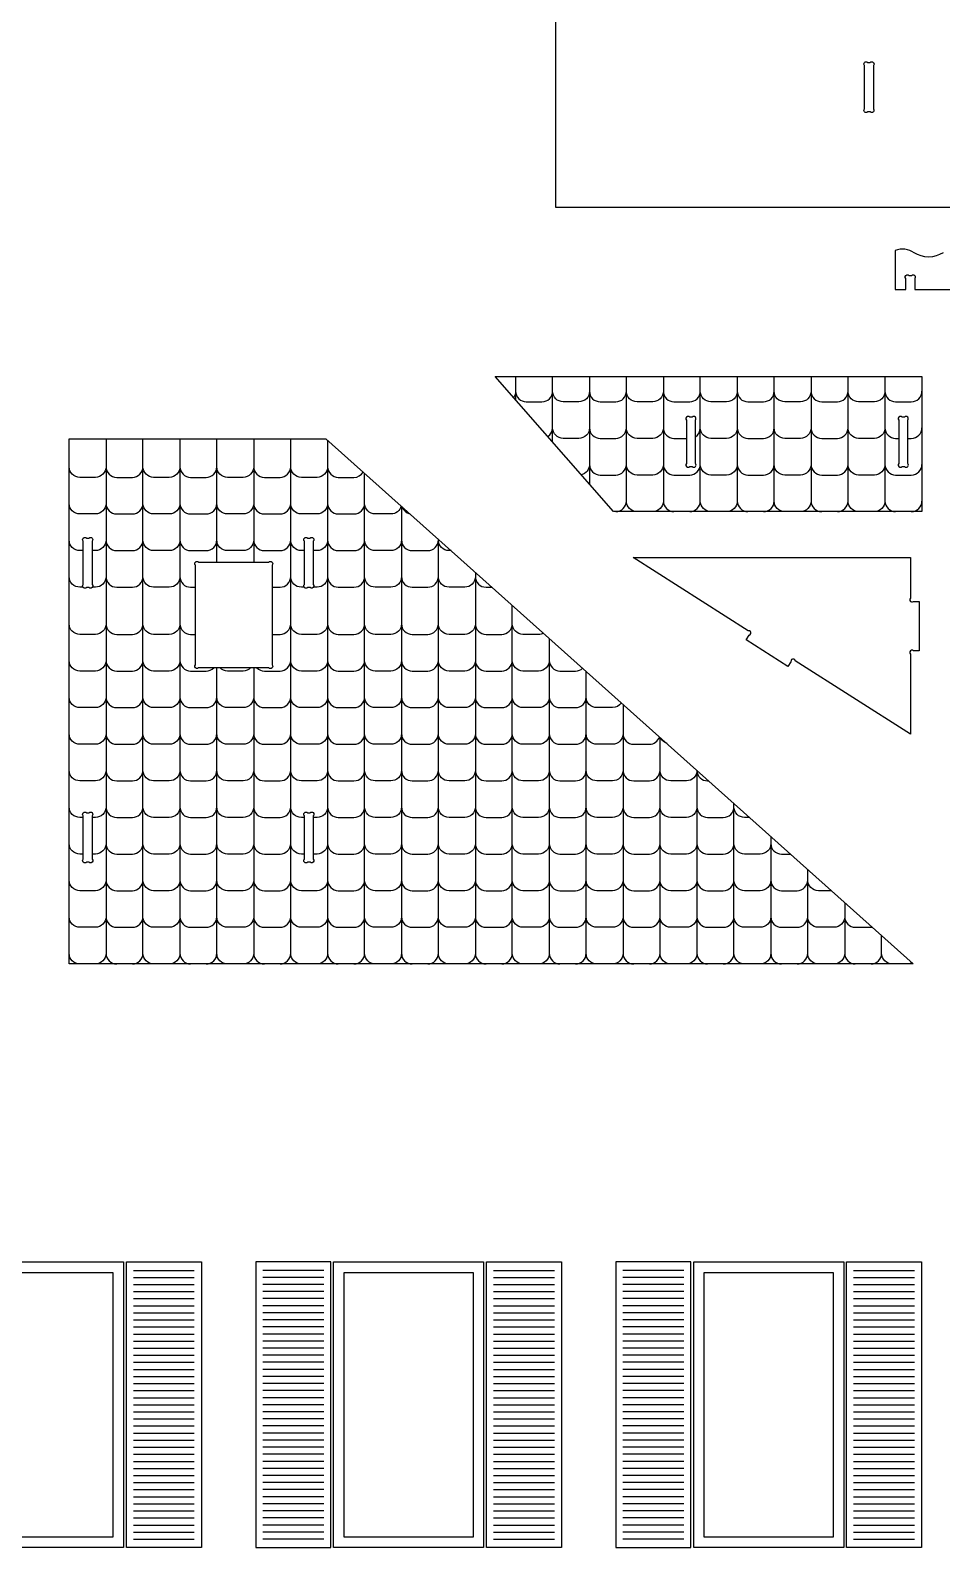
# Model space of a CAD drawing. Extents: x 8501 to 11256, y 293 to 1807.
# Drawn here: x 9864 to 10173, y 310 to 825 of the extents above; entities that cross this region are included whole.
import ezdxf

# ---------------------------------------------------------------- set-up
doc = ezdxf.new("R2010")
doc.units = 0
doc.header["$MEASUREMENT"] = 0
doc.layers.add('LAYER_1', color=18, linetype='CONTINUOUS')

msp = doc.modelspace()

# ---------------------------------------------------------------- linework, layer by layer
at = {"layer": 'LAYER_1'}
for points in [[(10395.23, 764.98), (10042.47, 764.98), (10042.47, 852.05), (10395.23, 852.05)], [(10062.06, 661.79), (10021.93, 707.62), (10166.61, 707.62), (10166.61, 661.79)], [(9877.44, 508.35), (9877.44, 686.54), (9964.5, 686.54), (10163.65, 508.35)], [(9895.89, 407.25), (9895.89, 310.29), (9845.01, 310.29), (9845.01, 407.25)], [(9896.85, 407.25), (9922.29, 407.25), (9922.29, 310.29), (9896.85, 310.29)], [(9966.16, 407.25), (9940.72, 407.25), (9940.72, 310.29), (9966.16, 310.29)], [(10018, 407.25), (10018, 310.29), (9967.12, 310.29), (9967.12, 407.25)], [(10018.96, 407.25), (10044.4, 407.25), (10044.4, 310.29), (10018.96, 310.29)], [(10088.26, 407.25), (10062.82, 407.25), (10062.82, 310.29), (10088.26, 310.29)], [(10140.1, 407.25), (10140.1, 310.29), (10089.22, 310.29), (10089.22, 407.25)], [(10141.06, 407.25), (10166.5, 407.25), (10166.5, 310.29), (10141.06, 310.29)], [(9848.61, 403.65), (9892.29, 403.65), (9892.29, 313.89), (9848.61, 313.89)], [(9970.72, 403.65), (10014.4, 403.65), (10014.4, 313.89), (9970.72, 313.89)], [(10092.82, 403.65), (10136.5, 403.65), (10136.5, 313.89), (10092.82, 313.89)]]:
    msp.add_lwpolyline(points, close=True, dxfattribs=at)
for points in [[(10150.15, 813.12), (10150.15, 798.44, -1), (10149.09, 797.38), (10148.21, 797.38, -1), (10147.15, 798.44), (10147.15, 813.12, -1), (10148.21, 814.18), (10149.09, 814.18, -1)], [(10086.81, 692.8), (10086.81, 678.12, 1), (10087.87, 677.06), (10088.75, 677.06, 1), (10089.81, 678.12), (10089.81, 692.8, 1), (10088.75, 693.86), (10087.87, 693.86, 1)], [(10158.81, 692.8), (10158.81, 678.12, 1), (10159.87, 677.06), (10160.75, 677.06, 1), (10161.81, 678.12), (10161.81, 692.8, 1), (10160.75, 693.86), (10159.87, 693.86, 1)], [(9885.24, 651.76), (9885.24, 637.08, -1), (9884.17, 636.02), (9883.3, 636.02, -1), (9882.24, 637.08), (9882.24, 651.76, -1), (9883.3, 652.82), (9884.17, 652.82, -1)], [(9960.24, 651.76), (9960.24, 637.08, -1), (9959.17, 636.02), (9958.3, 636.02, -1), (9957.24, 637.08), (9957.24, 651.76, -1), (9958.3, 652.82), (9959.17, 652.82, -1)], [(9946.24, 643.63), (9946.24, 609.81, -1), (9945.17, 608.75), (9921.3, 608.75, -1), (9920.24, 609.81), (9920.24, 643.63, -1), (9921.3, 644.69), (9945.17, 644.69, -1)], [(10165.7, 614.54), (10163.76, 614.54, 1), (10162.7, 613.48), (10162.7, 586.3), (10123.67, 611.19, 1), (10122.21, 610.87), (10121.16, 609.23), (10107, 618.26), (10108.04, 619.9, 1), (10107.72, 621.36), (10068.69, 646.26), (10162.7, 646.26), (10162.7, 632.4, 1), (10163.76, 631.34), (10165.7, 631.34)], [(9885.24, 558.59), (9885.24, 543.92, -1), (9884.17, 542.85), (9883.3, 542.85, -1), (9882.24, 543.92), (9882.24, 558.59, -1), (9883.3, 559.65), (9884.17, 559.65, -1)], [(9960.24, 558.59), (9960.24, 543.92, -1), (9959.17, 542.85), (9958.3, 542.85, -1), (9957.24, 543.92), (9957.24, 558.59, -1), (9958.3, 559.65), (9959.17, 559.65, -1)]]:
    msp.add_lwpolyline(points, format="xyb", close=True, dxfattribs=at)
for points in [[(10173.77, 749.64, -0.300981), (10163.98, 749.64, 0.236244), (10157.58, 750.42), (10157.58, 737.13), (10161.18, 737.13), (10161.18, 740.87, -1), (10162.24, 741.93), (10163.12, 741.93, -1), (10164.18, 740.87), (10164.18, 737.13), (10233.18, 737.13)], [(10062.82, 661.79, 0.414214), (10066.42, 665.39), (10066.42, 707.62)], [(10078.94, 707.62), (10078.94, 665.39, 0.414214), (10082.54, 661.79)], [(10095.07, 661.79, -0.414214), (10091.47, 665.39), (10091.47, 707.62)], [(10103.99, 707.62), (10103.99, 665.39, 0.414214), (10107.59, 661.79)], [(10120.11, 661.79, -0.414214), (10116.51, 665.39), (10116.51, 707.62)], [(10129.04, 707.62), (10129.04, 665.39, -0.414214), (10125.44, 661.79)], [(10137.96, 661.79, 0.414214), (10141.56, 665.39), (10141.56, 707.62)], [(10154.08, 707.62), (10154.08, 665.39, -0.414214), (10150.48, 661.79)], [(10028.85, 702.65, -0.159509), (10028.15, 700.52)], [(10028.85, 702.65, 0.414214), (10032.45, 699.05), (10037.77, 699.05, 0.414214), (10041.37, 702.65)], [(10053.89, 702.65, -0.414214), (10050.29, 699.05), (10044.97, 699.05, -0.414214), (10041.37, 702.65)], [(10053.89, 702.65, 0.414214), (10057.49, 699.05), (10062.82, 699.05, 0.414214), (10066.42, 702.65)], [(10078.94, 702.65, -0.414214), (10075.34, 699.05), (10070.02, 699.05, -0.414214), (10066.42, 702.65)], [(10078.94, 702.65, 0.414214), (10082.54, 699.05), (10087.87, 699.05, 0.414214), (10091.47, 702.65)], [(10103.99, 702.65, -0.414214), (10100.39, 699.05), (10095.07, 699.05, -0.414214), (10091.47, 702.65)], [(10103.99, 702.65, 0.414214), (10107.59, 699.05), (10112.91, 699.05, 0.414214), (10116.51, 702.65)], [(10129.04, 702.65, -0.414214), (10125.44, 699.05), (10120.11, 699.05, -0.414214), (10116.51, 702.65)], [(10129.04, 702.65, 0.414214), (10132.64, 699.05), (10137.96, 699.05, 0.414214), (10141.56, 702.65)], [(10154.08, 702.65, -0.414214), (10150.48, 699.05), (10145.16, 699.05, -0.414214), (10141.56, 702.65)], [(10154.08, 702.65, 0.414214), (10157.68, 699.05), (10163.01, 699.05, 0.414214), (10166.61, 702.65)], [(10039.78, 687.24, 0.249891), (10041.37, 690.23)], [(10053.89, 690.23, -0.414214), (10050.29, 686.63), (10044.97, 686.63, -0.414214), (10041.37, 690.23)], [(10053.89, 690.23, 0.414214), (10057.49, 686.63), (10062.82, 686.63, 0.414214), (10066.42, 690.23)], [(10078.94, 690.23, -0.414214), (10075.34, 686.63), (10070.02, 686.63, -0.414214), (10066.42, 690.23)], [(10078.94, 690.23, 0.414214), (10082.54, 686.63), (10086.81, 686.63)], [(10089.81, 687.2, 0.255564), (10091.47, 690.23)], [(10103.99, 690.23, -0.414214), (10100.39, 686.63), (10095.07, 686.63, -0.414214), (10091.47, 690.23)], [(10103.99, 690.23, 0.414214), (10107.59, 686.63), (10112.91, 686.63, 0.414214), (10116.51, 690.23)], [(10129.04, 690.23, -0.414214), (10125.44, 686.63), (10120.11, 686.63, -0.414214), (10116.51, 690.23)], [(10129.04, 690.23, 0.414214), (10132.64, 686.63), (10137.96, 686.63, 0.414214), (10141.56, 690.23)], [(10154.08, 690.23, -0.414214), (10150.48, 686.63), (10145.16, 686.63, -0.414214), (10141.56, 690.23)], [(10154.08, 690.23, 0.414214), (10157.68, 686.63), (10158.81, 686.63)], [(10161.81, 686.63), (10163.01, 686.63, 0.414214), (10166.61, 690.23)], [(9889.96, 686.54), (9889.96, 511.95, 0.414214), (9893.56, 508.35)], [(9906.08, 508.35, -0.414214), (9902.48, 511.95), (9902.48, 686.54)], [(9915.01, 686.54), (9915.01, 511.95, 0.414214), (9918.61, 508.35)], [(9956.18, 508.35, -0.414214), (9952.58, 511.95), (9952.58, 686.54)], [(9965.1, 686.01), (9965.1, 511.95, 0.414214), (9968.7, 508.35)], [(9889.96, 677.01, -0.414214), (9886.36, 673.41), (9881.04, 673.41, -0.414214), (9877.44, 677.01)], [(9889.96, 677.01, 0.414214), (9893.56, 673.41), (9898.88, 673.41, 0.414214), (9902.48, 677.01)], [(9915.01, 677.01, -0.414214), (9911.41, 673.41), (9906.08, 673.41, -0.414214), (9902.48, 677.01)], [(9915.01, 677.01, 0.414214), (9918.61, 673.41), (9923.93, 673.41, 0.414214), (9927.53, 677.01)], [(9940.05, 677.01, -0.414214), (9936.45, 673.41), (9931.13, 673.41, -0.414214), (9927.53, 677.01)], [(9940.05, 677.01, 0.414214), (9943.65, 673.41), (9948.98, 673.41, 0.414214), (9952.58, 677.01)], [(9965.1, 677.01, -0.414214), (9961.5, 673.41), (9956.18, 673.41, -0.414214), (9952.58, 677.01)], [(9965.1, 677.01, 0.414214), (9968.7, 673.41), (9974.03, 673.41, 0.26914), (9977.15, 675.22)], [(9974.03, 508.35, 0.414214), (9977.63, 511.95), (9977.63, 674.8)], [(10053.89, 677.81, -0.349089), (10051.11, 674.3)], [(10053.89, 677.81, 0.414214), (10057.49, 674.21), (10062.82, 674.21, 0.414214), (10066.42, 677.81)], [(10078.94, 677.81, -0.414214), (10075.34, 674.21), (10070.02, 674.21, -0.414214), (10066.42, 677.81)], [(10078.94, 677.81, 0.414214), (10082.54, 674.21), (10087.87, 674.21, 0.414214), (10091.47, 677.81)], [(10103.99, 677.81, -0.414214), (10100.39, 674.21), (10095.07, 674.21, -0.414214), (10091.47, 677.81)], [(10103.99, 677.81, 0.414214), (10107.59, 674.21), (10112.91, 674.21, 0.414214), (10116.51, 677.81)], [(10129.04, 677.81, -0.414214), (10125.44, 674.21), (10120.11, 674.21, -0.414214), (10116.51, 677.81)], [(10129.04, 677.81, 0.414214), (10132.64, 674.21), (10137.96, 674.21, 0.414214), (10141.56, 677.81)], [(10154.08, 677.81, -0.414214), (10150.48, 674.21), (10145.16, 674.21, -0.414214), (10141.56, 677.81)], [(10154.08, 677.81, 0.414214), (10157.68, 674.21), (10163.01, 674.21, 0.414214), (10166.61, 677.81)], [(9889.96, 664.59, -0.414214), (9886.36, 660.99), (9881.04, 660.99, -0.414214), (9877.44, 664.59)], [(9889.96, 664.59, 0.414214), (9893.56, 660.99), (9898.88, 660.99, 0.414214), (9902.48, 664.59)], [(9915.01, 664.59, -0.414214), (9911.41, 660.99), (9906.08, 660.99, -0.414214), (9902.48, 664.59)], [(9915.01, 664.59, 0.414214), (9918.61, 660.99), (9923.93, 660.99, 0.414214), (9927.53, 664.59)], [(9940.05, 664.59, -0.414214), (9936.45, 660.99), (9931.13, 660.99, -0.414214), (9927.53, 664.59)], [(9940.05, 664.59, 0.414214), (9943.65, 660.99), (9948.98, 660.99, 0.414214), (9952.58, 664.59)], [(9965.1, 664.59, -0.414214), (9961.5, 660.99), (9956.18, 660.99, -0.414214), (9952.58, 664.59)], [(9965.1, 664.59, 0.414214), (9968.7, 660.99), (9974.03, 660.99, 0.414214), (9977.63, 664.59)], [(9990.04, 663.69, -0.342363), (9986.55, 660.99), (9981.23, 660.99, -0.414214), (9977.63, 664.59)], [(10070.02, 661.79, -0.414214), (10066.42, 665.39)], [(10078.94, 665.39, -0.414214), (10075.34, 661.79)], [(10087.87, 661.79, 0.414214), (10091.47, 665.39)], [(10103.99, 665.39, -0.414214), (10100.39, 661.79)], [(10112.91, 661.79, 0.414214), (10116.51, 665.39)], [(10129.04, 665.39, 0.414214), (10132.64, 661.79)], [(10145.16, 661.79, -0.414214), (10141.56, 665.39)], [(10154.08, 665.39, 0.414214), (10157.68, 661.79)], [(10163.01, 661.79, 0.414214), (10166.61, 665.39)], [(9990.15, 663.59), (9990.15, 511.95, 0.414214), (9993.75, 508.35)], [(9990.35, 663.42, 0.260244), (9992.96, 661.08)], [(9882.24, 648.57), (9881.04, 648.57, -0.414214), (9877.44, 652.17)], [(9889.96, 652.17, -0.414214), (9886.36, 648.57), (9885.24, 648.57)], [(9889.96, 652.17, 0.414214), (9893.56, 648.57), (9898.88, 648.57, 0.414214), (9902.48, 652.17)], [(9915.01, 652.17, -0.414214), (9911.41, 648.57), (9906.08, 648.57, -0.414214), (9902.48, 652.17)], [(9915.01, 652.17, 0.414214), (9918.61, 648.57), (9923.93, 648.57, 0.414214), (9927.53, 652.17)], [(9940.05, 652.17, -0.414214), (9936.45, 648.57), (9931.13, 648.57, -0.414214), (9927.53, 652.17)], [(9940.05, 652.17, 0.414214), (9943.65, 648.57), (9948.98, 648.57, 0.414214), (9952.58, 652.17)], [(9957.24, 648.57), (9956.18, 648.57, -0.414214), (9952.58, 652.17)], [(9965.1, 652.17, -0.414214), (9961.5, 648.57), (9960.24, 648.57)], [(9965.1, 652.17, 0.414214), (9968.7, 648.57), (9974.03, 648.57, 0.414214), (9977.63, 652.17)], [(9990.15, 652.17, -0.414214), (9986.55, 648.57), (9981.23, 648.57, -0.414214), (9977.63, 652.17)], [(9990.15, 652.17, 0.414214), (9993.75, 648.57), (9999.07, 648.57, 0.414214), (10002.67, 652.17)], [(9999.07, 508.35, 0.414214), (10002.67, 511.95), (10002.67, 652.39)], [(10006.94, 648.57), (10006.27, 648.57, -0.414214), (10002.67, 652.17)], [(9882.24, 636.15), (9881.04, 636.15, -0.414214), (9877.44, 639.75)], [(9889.96, 639.75, -0.414214), (9886.36, 636.15), (9885.24, 636.15)], [(9889.96, 639.75, 0.414214), (9893.56, 636.15), (9898.88, 636.15, 0.414214), (9902.48, 639.75)], [(9915.01, 639.75, -0.414214), (9911.41, 636.15), (9906.08, 636.15, -0.414214), (9902.48, 639.75)], [(9915.01, 639.75, 0.414214), (9918.61, 636.15), (9920.24, 636.15)], [(9946.24, 636.15), (9948.98, 636.15, 0.414214), (9952.58, 639.75)], [(9957.24, 636.15), (9956.18, 636.15, -0.414214), (9952.58, 639.75)], [(9965.1, 639.75, -0.414214), (9961.5, 636.15), (9960.24, 636.15)], [(9965.1, 639.75, 0.414214), (9968.7, 636.15), (9974.03, 636.15, 0.414214), (9977.63, 639.75)], [(9990.15, 639.75, -0.414214), (9986.55, 636.15), (9981.23, 636.15, -0.414214), (9977.63, 639.75)], [(9990.15, 639.75, 0.414214), (9993.75, 636.15), (9999.07, 636.15, 0.414214), (10002.67, 639.75)], [(10015.2, 639.75, -0.414214), (10011.6, 636.15), (10006.27, 636.15, -0.414214), (10002.67, 639.75)], [(10015.2, 641.18), (10015.2, 511.95, -0.414214), (10011.6, 508.35)], [(10015.2, 639.75, 0.414214), (10018.8, 636.15), (10020.82, 636.15)], [(10024.12, 508.35, 0.414214), (10027.72, 511.95), (10027.72, 629.97)], [(9889.96, 623.73, -0.414214), (9886.36, 620.13), (9881.04, 620.13, -0.414214), (9877.44, 623.73)], [(9889.96, 623.73, 0.414214), (9893.56, 620.13), (9898.88, 620.13, 0.414214), (9902.48, 623.73)], [(9915.01, 623.73, -0.414214), (9911.41, 620.13), (9906.08, 620.13, -0.414214), (9902.48, 623.73)], [(9915.01, 623.73, 0.414214), (9918.61, 620.13), (9920.24, 620.13)], [(9946.24, 620.13), (9948.98, 620.13, 0.414214), (9952.58, 623.73)], [(9965.1, 623.73, -0.414214), (9961.5, 620.13), (9956.18, 620.13, -0.414214), (9952.58, 623.73)], [(9965.1, 623.73, 0.414214), (9968.7, 620.13), (9974.03, 620.13, 0.414214), (9977.63, 623.73)], [(9990.15, 623.73, -0.414214), (9986.55, 620.13), (9981.23, 620.13, -0.414214), (9977.63, 623.73)], [(9990.15, 623.73, 0.414214), (9993.75, 620.13), (9999.07, 620.13, 0.414214), (10002.67, 623.73)], [(10015.2, 623.73, -0.414214), (10011.6, 620.13), (10006.27, 620.13, -0.414214), (10002.67, 623.73)], [(10015.2, 623.73, 0.414214), (10018.8, 620.13), (10024.12, 620.13, 0.414214), (10027.72, 623.73)], [(10038.28, 620.52, -0.118653), (10036.64, 620.13), (10031.32, 620.13, -0.414214), (10027.72, 623.73)], [(10040.24, 618.77), (10040.24, 511.95, 0.414214), (10043.84, 508.35)], [(9889.96, 611.31, -0.414214), (9886.36, 607.71), (9881.04, 607.71, -0.414214), (9877.44, 611.31)], [(9889.96, 611.31, 0.414214), (9893.56, 607.71), (9898.88, 607.71, 0.414214), (9902.48, 611.31)], [(9915.01, 611.31, -0.414214), (9911.41, 607.71), (9906.08, 607.71, -0.414214), (9902.48, 611.31)], [(9915.01, 611.31, 0.414214), (9918.61, 607.71), (9923.93, 607.71, 0.197346), (9926.46, 608.75)], [(9931.13, 508.35, -0.414214), (9927.53, 511.95), (9927.53, 608.75)], [(9938.98, 608.75, -0.197346), (9936.45, 607.71), (9931.13, 607.71, -0.197346), (9928.6, 608.75)], [(9940.05, 608.75), (9940.05, 511.95, 0.414214), (9943.65, 508.35)], [(9941.12, 608.75, 0.197346), (9943.65, 607.71), (9948.98, 607.71, 0.414214), (9952.58, 611.31)], [(9965.1, 611.31, -0.414214), (9961.5, 607.71), (9956.18, 607.71, -0.414214), (9952.58, 611.31)], [(9965.1, 611.31, 0.414214), (9968.7, 607.71), (9974.03, 607.71, 0.414214), (9977.63, 611.31)], [(9990.15, 611.31, -0.414214), (9986.55, 607.71), (9981.23, 607.71, -0.414214), (9977.63, 611.31)], [(9990.15, 611.31, 0.414214), (9993.75, 607.71), (9999.07, 607.71, 0.414214), (10002.67, 611.31)], [(10015.2, 611.31, -0.414214), (10011.6, 607.71), (10006.27, 607.71, -0.414214), (10002.67, 611.31)], [(10015.2, 611.31, 0.414214), (10018.8, 607.71), (10024.12, 607.71, 0.414214), (10027.72, 611.31)], [(10040.24, 611.31, -0.414214), (10036.64, 607.71), (10031.32, 607.71, -0.414214), (10027.72, 611.31)], [(10040.24, 611.31, 0.414214), (10043.84, 607.71), (10049.17, 607.71, 0.185005), (10051.57, 608.63)], [(10056.37, 508.35, -0.414214), (10052.77, 511.95), (10052.77, 607.56)], [(9889.96, 598.89, -0.414214), (9886.36, 595.29), (9881.04, 595.29, -0.414214), (9877.44, 598.89)], [(9889.96, 598.89, 0.414214), (9893.56, 595.29), (9898.88, 595.29, 0.414214), (9902.48, 598.89)], [(9915.01, 598.89, -0.414214), (9911.41, 595.29), (9906.08, 595.29, -0.414214), (9902.48, 598.89)], [(9915.01, 598.89, 0.414214), (9918.61, 595.29), (9923.93, 595.29, 0.414214), (9927.53, 598.89)], [(9940.05, 598.89, -0.414214), (9936.45, 595.29), (9931.13, 595.29, -0.414214), (9927.53, 598.89)], [(9940.05, 598.89, 0.414214), (9943.65, 595.29), (9948.98, 595.29, 0.414214), (9952.58, 598.89)], [(9965.1, 598.89, -0.414214), (9961.5, 595.29), (9956.18, 595.29, -0.414214), (9952.58, 598.89)], [(9965.1, 598.89, 0.414214), (9968.7, 595.29), (9974.03, 595.29, 0.414214), (9977.63, 598.89)], [(9990.15, 598.89, -0.414214), (9986.55, 595.29), (9981.23, 595.29, -0.414214), (9977.63, 598.89)], [(9990.15, 598.89, 0.414214), (9993.75, 595.29), (9999.07, 595.29, 0.414214), (10002.67, 598.89)], [(10015.2, 598.89, -0.414214), (10011.6, 595.29), (10006.27, 595.29, -0.414214), (10002.67, 598.89)], [(10015.2, 598.89, 0.414214), (10018.8, 595.29), (10024.12, 595.29, 0.414214), (10027.72, 598.89)], [(10040.24, 598.89, -0.414214), (10036.64, 595.29), (10031.32, 595.29, -0.414214), (10027.72, 598.89)], [(10040.24, 598.89, 0.414214), (10043.84, 595.29), (10049.17, 595.29, 0.414214), (10052.77, 598.89)], [(10064.69, 596.9, -0.251013), (10061.69, 595.29), (10056.37, 595.29, -0.414214), (10052.77, 598.89)], [(10065.29, 596.36), (10065.29, 511.95, -0.414214), (10061.69, 508.35)], [(9889.96, 586.47, -0.414214), (9886.36, 582.87), (9881.04, 582.87, -0.414214), (9877.44, 586.47)], [(9889.96, 586.47, 0.414214), (9893.56, 582.87), (9898.88, 582.87, 0.414214), (9902.48, 586.47)], [(9915.01, 586.47, -0.414214), (9911.41, 582.87), (9906.08, 582.87, -0.414214), (9902.48, 586.47)], [(9915.01, 586.47, 0.414214), (9918.61, 582.87), (9923.93, 582.87, 0.414214), (9927.53, 586.47)], [(9940.05, 586.47, -0.414214), (9936.45, 582.87), (9931.13, 582.87, -0.414214), (9927.53, 586.47)], [(9940.05, 586.47, 0.414214), (9943.65, 582.87), (9948.98, 582.87, 0.414214), (9952.58, 586.47)], [(9965.1, 586.47, -0.414214), (9961.5, 582.87), (9956.18, 582.87, -0.414214), (9952.58, 586.47)], [(9965.1, 586.47, 0.414214), (9968.7, 582.87), (9974.03, 582.87, 0.414214), (9977.63, 586.47)], [(9990.15, 586.47, -0.414214), (9986.55, 582.87), (9981.23, 582.87, -0.414214), (9977.63, 586.47)], [(9990.15, 586.47, 0.414214), (9993.75, 582.87), (9999.07, 582.87, 0.414214), (10002.67, 586.47)], [(10015.2, 586.47, -0.414214), (10011.6, 582.87), (10006.27, 582.87, -0.414214), (10002.67, 586.47)], [(10015.2, 586.47, 0.414214), (10018.8, 582.87), (10024.12, 582.87, 0.414214), (10027.72, 586.47)], [(10040.24, 586.47, -0.414214), (10036.64, 582.87), (10031.32, 582.87, -0.414214), (10027.72, 586.47)], [(10040.24, 586.47, 0.414214), (10043.84, 582.87), (10049.17, 582.87, 0.414214), (10052.77, 586.47)], [(10065.29, 586.47, -0.414214), (10061.69, 582.87), (10056.37, 582.87, -0.414214), (10052.77, 586.47)], [(10065.29, 586.47, 0.414214), (10068.89, 582.87), (10074.22, 582.87, 0.321837), (10077.63, 585.32)], [(10074.22, 508.35, 0.414214), (10077.82, 511.95), (10077.82, 585.15)], [(10080.07, 583.13, -0.175897), (10078.24, 584.77)], [(9889.96, 574.05, -0.414214), (9886.36, 570.45), (9881.04, 570.45, -0.414214), (9877.44, 574.05)], [(9889.96, 574.05, 0.414214), (9893.56, 570.45), (9898.88, 570.45, 0.414214), (9902.48, 574.05)], [(9915.01, 574.05, -0.414214), (9911.41, 570.45), (9906.08, 570.45, -0.414214), (9902.48, 574.05)], [(9915.01, 574.05, 0.414214), (9918.61, 570.45), (9923.93, 570.45, 0.414214), (9927.53, 574.05)], [(9940.05, 574.05, -0.414214), (9936.45, 570.45), (9931.13, 570.45, -0.414214), (9927.53, 574.05)], [(9940.05, 574.05, 0.414214), (9943.65, 570.45), (9948.98, 570.45, 0.414214), (9952.58, 574.05)], [(9965.1, 574.05, -0.414214), (9961.5, 570.45), (9956.18, 570.45, -0.414214), (9952.58, 574.05)], [(9965.1, 574.05, 0.414214), (9968.7, 570.45), (9974.03, 570.45, 0.414214), (9977.63, 574.05)], [(9990.15, 574.05, -0.414214), (9986.55, 570.45), (9981.23, 570.45, -0.414214), (9977.63, 574.05)], [(9990.15, 574.05, 0.414214), (9993.75, 570.45), (9999.07, 570.45, 0.414214), (10002.67, 574.05)], [(10015.2, 574.05, -0.414214), (10011.6, 570.45), (10006.27, 570.45, -0.414214), (10002.67, 574.05)], [(10015.2, 574.05, 0.414214), (10018.8, 570.45), (10024.12, 570.45, 0.414214), (10027.72, 574.05)], [(10040.24, 574.05, -0.414214), (10036.64, 570.45), (10031.32, 570.45, -0.414214), (10027.72, 574.05)], [(10040.24, 574.05, 0.414214), (10043.84, 570.45), (10049.17, 570.45, 0.414214), (10052.77, 574.05)], [(10065.29, 574.05, -0.414214), (10061.69, 570.45), (10056.37, 570.45, -0.414214), (10052.77, 574.05)], [(10065.29, 574.05, 0.414214), (10068.89, 570.45), (10074.22, 570.45, 0.414214), (10077.82, 574.05)], [(10090.34, 573.95, -0.405747), (10086.74, 570.45), (10081.42, 570.45, -0.414214), (10077.82, 574.05)], [(10090.34, 574.05), (10090.34, 511.95, 0.414214), (10093.94, 508.35)], [(10090.34, 573.94, 0.405523), (10093.94, 570.45), (10094.24, 570.45)], [(9882.24, 558.03), (9881.04, 558.03, -0.414214), (9877.44, 561.63)], [(9889.96, 561.63, -0.414214), (9886.36, 558.03), (9885.24, 558.03)], [(9889.96, 561.63, 0.414214), (9893.56, 558.03), (9898.88, 558.03, 0.414214), (9902.48, 561.63)], [(9915.01, 561.63, -0.414214), (9911.41, 558.03), (9906.08, 558.03, -0.414214), (9902.48, 561.63)], [(9915.01, 561.63, 0.414214), (9918.61, 558.03), (9923.93, 558.03, 0.414214), (9927.53, 561.63)], [(9940.05, 561.63, -0.414214), (9936.45, 558.03), (9931.13, 558.03, -0.414214), (9927.53, 561.63)], [(9940.05, 561.63, 0.414214), (9943.65, 558.03), (9948.98, 558.03, 0.414214), (9952.58, 561.63)], [(9957.24, 558.03), (9956.18, 558.03, -0.414214), (9952.58, 561.63)], [(9965.1, 561.63, -0.414214), (9961.5, 558.03), (9960.24, 558.03)], [(9965.1, 561.63, 0.414214), (9968.7, 558.03), (9974.03, 558.03, 0.414214), (9977.63, 561.63)], [(9990.15, 561.63, -0.414214), (9986.55, 558.03), (9981.23, 558.03, -0.414214), (9977.63, 561.63)], [(9990.15, 561.63, 0.414214), (9993.75, 558.03), (9999.07, 558.03, 0.414214), (10002.67, 561.63)], [(10015.2, 561.63, -0.414214), (10011.6, 558.03), (10006.27, 558.03, -0.414214), (10002.67, 561.63)], [(10015.2, 561.63, 0.414214), (10018.8, 558.03), (10024.12, 558.03, 0.414214), (10027.72, 561.63)], [(10040.24, 561.63, -0.414214), (10036.64, 558.03), (10031.32, 558.03, -0.414214), (10027.72, 561.63)], [(10040.24, 561.63, 0.414214), (10043.84, 558.03), (10049.17, 558.03, 0.414214), (10052.77, 561.63)], [(10065.29, 561.63, -0.414214), (10061.69, 558.03), (10056.37, 558.03, -0.414214), (10052.77, 561.63)], [(10065.29, 561.63, 0.414214), (10068.89, 558.03), (10074.22, 558.03, 0.414214), (10077.82, 561.63)], [(10090.34, 561.63, -0.414214), (10086.74, 558.03), (10081.42, 558.03, -0.414214), (10077.82, 561.63)], [(10090.34, 561.63, 0.414214), (10093.94, 558.03), (10099.26, 558.03, 0.414214), (10102.86, 561.63)], [(10099.26, 508.35, 0.414214), (10102.86, 511.95), (10102.86, 562.74)], [(10108.12, 558.03), (10106.46, 558.03, -0.414214), (10102.86, 561.63)], [(10115.39, 551.53), (10115.39, 511.95, -0.414214), (10111.79, 508.35)], [(9882.24, 545.61), (9881.04, 545.61, -0.414214), (9877.44, 549.21)], [(9889.96, 549.21, -0.414214), (9886.36, 545.61), (9885.24, 545.61)], [(9889.96, 549.21, 0.414214), (9893.56, 545.61), (9898.88, 545.61, 0.414214), (9902.48, 549.21)], [(9915.01, 549.21, -0.414214), (9911.41, 545.61), (9906.08, 545.61, -0.414214), (9902.48, 549.21)], [(9915.01, 549.21, 0.414214), (9918.61, 545.61), (9923.93, 545.61, 0.414214), (9927.53, 549.21)], [(9940.05, 549.21, -0.414214), (9936.45, 545.61), (9931.13, 545.61, -0.414214), (9927.53, 549.21)], [(9940.05, 549.21, 0.414214), (9943.65, 545.61), (9948.98, 545.61, 0.414214), (9952.58, 549.21)], [(9957.24, 545.61), (9956.18, 545.61, -0.414214), (9952.58, 549.21)], [(9965.1, 549.21, -0.414214), (9961.5, 545.61), (9960.24, 545.61)], [(9965.1, 549.21, 0.414214), (9968.7, 545.61), (9974.03, 545.61, 0.414214), (9977.63, 549.21)], [(9990.15, 549.21, -0.414214), (9986.55, 545.61), (9981.23, 545.61, -0.414214), (9977.63, 549.21)], [(9990.15, 549.21, 0.414214), (9993.75, 545.61), (9999.07, 545.61, 0.414214), (10002.67, 549.21)], [(10015.2, 549.21, -0.414214), (10011.6, 545.61), (10006.27, 545.61, -0.414214), (10002.67, 549.21)], [(10015.2, 549.21, 0.414214), (10018.8, 545.61), (10024.12, 545.61, 0.414214), (10027.72, 549.21)], [(10040.24, 549.21, -0.414214), (10036.64, 545.61), (10031.32, 545.61, -0.414214), (10027.72, 549.21)], [(10040.24, 549.21, 0.414214), (10043.84, 545.61), (10049.17, 545.61, 0.414214), (10052.77, 549.21)], [(10065.29, 549.21, -0.414214), (10061.69, 545.61), (10056.37, 545.61, -0.414214), (10052.77, 549.21)], [(10065.29, 549.21, 0.414214), (10068.89, 545.61), (10074.22, 545.61, 0.414214), (10077.82, 549.21)], [(10090.34, 549.21, -0.414214), (10086.74, 545.61), (10081.42, 545.61, -0.414214), (10077.82, 549.21)], [(10090.34, 549.21, 0.414214), (10093.94, 545.61), (10099.26, 545.61, 0.414214), (10102.86, 549.21)], [(10115.39, 549.21, -0.414214), (10111.79, 545.61), (10106.46, 545.61, -0.414214), (10102.86, 549.21)], [(10115.39, 549.21, 0.414214), (10118.99, 545.61), (10122, 545.61)], [(9889.96, 536.79, -0.414214), (9886.36, 533.19), (9881.04, 533.19, -0.414214), (9877.44, 536.79)], [(9889.96, 536.79, 0.414214), (9893.56, 533.19), (9898.88, 533.19, 0.414214), (9902.48, 536.79)], [(9915.01, 536.79, -0.414214), (9911.41, 533.19), (9906.08, 533.19, -0.414214), (9902.48, 536.79)], [(9915.01, 536.79, 0.414214), (9918.61, 533.19), (9923.93, 533.19, 0.414214), (9927.53, 536.79)], [(9940.05, 536.79, -0.414214), (9936.45, 533.19), (9931.13, 533.19, -0.414214), (9927.53, 536.79)], [(9940.05, 536.79, 0.414214), (9943.65, 533.19), (9948.98, 533.19, 0.414214), (9952.58, 536.79)], [(9965.1, 536.79, -0.414214), (9961.5, 533.19), (9956.18, 533.19, -0.414214), (9952.58, 536.79)], [(9965.1, 536.79, 0.414214), (9968.7, 533.19), (9974.03, 533.19, 0.414214), (9977.63, 536.79)], [(9990.15, 536.79, -0.414214), (9986.55, 533.19), (9981.23, 533.19, -0.414214), (9977.63, 536.79)], [(9990.15, 536.79, 0.414214), (9993.75, 533.19), (9999.07, 533.19, 0.414214), (10002.67, 536.79)], [(10015.2, 536.79, -0.414214), (10011.6, 533.19), (10006.27, 533.19, -0.414214), (10002.67, 536.79)], [(10015.2, 536.79, 0.414214), (10018.8, 533.19), (10024.12, 533.19, 0.414214), (10027.72, 536.79)], [(10040.24, 536.79, -0.414214), (10036.64, 533.19), (10031.32, 533.19, -0.414214), (10027.72, 536.79)], [(10040.24, 536.79, 0.414214), (10043.84, 533.19), (10049.17, 533.19, 0.414214), (10052.77, 536.79)], [(10065.29, 536.79, -0.414214), (10061.69, 533.19), (10056.37, 533.19, -0.414214), (10052.77, 536.79)], [(10065.29, 536.79, 0.414214), (10068.89, 533.19), (10074.22, 533.19, 0.414214), (10077.82, 536.79)], [(10090.34, 536.79, -0.414214), (10086.74, 533.19), (10081.42, 533.19, -0.414214), (10077.82, 536.79)], [(10090.34, 536.79, 0.414214), (10093.94, 533.19), (10099.26, 533.19, 0.414214), (10102.86, 536.79)], [(10115.39, 536.79, -0.414214), (10111.79, 533.19), (10106.46, 533.19, -0.414214), (10102.86, 536.79)], [(10115.39, 536.79, 0.414214), (10118.99, 533.19), (10124.31, 533.19, 0.414214), (10127.91, 536.79)], [(10124.31, 508.35, 0.414214), (10127.91, 511.95), (10127.91, 540.33)], [(10135.89, 533.19), (10131.51, 533.19, -0.414214), (10127.91, 536.79)], [(10140.43, 529.12), (10140.43, 511.95, 0.414214), (10144.03, 508.35)], [(9889.96, 524.37, -0.414214), (9886.36, 520.77), (9881.04, 520.77, -0.414214), (9877.44, 524.37)], [(9889.96, 524.37, 0.414214), (9893.56, 520.77), (9898.88, 520.77, 0.414214), (9902.48, 524.37)], [(9915.01, 524.37, -0.414214), (9911.41, 520.77), (9906.08, 520.77, -0.414214), (9902.48, 524.37)], [(9915.01, 524.37, 0.414214), (9918.61, 520.77), (9923.93, 520.77, 0.414214), (9927.53, 524.37)], [(9940.05, 524.37, -0.414214), (9936.45, 520.77), (9931.13, 520.77, -0.414214), (9927.53, 524.37)], [(9940.05, 524.37, 0.414214), (9943.65, 520.77), (9948.98, 520.77, 0.414214), (9952.58, 524.37)], [(9965.1, 524.37, -0.414214), (9961.5, 520.77), (9956.18, 520.77, -0.414214), (9952.58, 524.37)], [(9965.1, 524.37, 0.414214), (9968.7, 520.77), (9974.03, 520.77, 0.414214), (9977.63, 524.37)], [(9990.15, 524.37, -0.414214), (9986.55, 520.77), (9981.23, 520.77, -0.414214), (9977.63, 524.37)], [(9990.15, 524.37, 0.414214), (9993.75, 520.77), (9999.07, 520.77, 0.414214), (10002.67, 524.37)], [(10015.2, 524.37, -0.414214), (10011.6, 520.77), (10006.27, 520.77, -0.414214), (10002.67, 524.37)], [(10015.2, 524.37, 0.414214), (10018.8, 520.77), (10024.12, 520.77, 0.414214), (10027.72, 524.37)], [(10040.24, 524.37, -0.414214), (10036.64, 520.77), (10031.32, 520.77, -0.414214), (10027.72, 524.37)], [(10040.24, 524.37, 0.414214), (10043.84, 520.77), (10049.17, 520.77, 0.414214), (10052.77, 524.37)], [(10065.29, 524.37, -0.414214), (10061.69, 520.77), (10056.37, 520.77, -0.414214), (10052.77, 524.37)], [(10065.29, 524.37, 0.414214), (10068.89, 520.77), (10074.22, 520.77, 0.414214), (10077.82, 524.37)], [(10090.34, 524.37, -0.414214), (10086.74, 520.77), (10081.42, 520.77, -0.414214), (10077.82, 524.37)], [(10090.34, 524.37, 0.414214), (10093.94, 520.77), (10099.26, 520.77, 0.414214), (10102.86, 524.37)], [(10115.39, 524.37, -0.414214), (10111.79, 520.77), (10106.46, 520.77, -0.414214), (10102.86, 524.37)], [(10115.39, 524.37, 0.414214), (10118.99, 520.77), (10124.31, 520.77, 0.414214), (10127.91, 524.37)], [(10140.43, 524.37, -0.414214), (10136.83, 520.77), (10131.51, 520.77, -0.414214), (10127.91, 524.37)], [(10140.43, 524.37, 0.414214), (10144.03, 520.77), (10149.36, 520.77, 0.026777), (10149.74, 520.79)], [(10156.56, 508.35, -0.414214), (10152.96, 511.95), (10152.96, 517.91)], [(9881.04, 508.35, -0.414214), (9877.44, 511.95)], [(9889.96, 511.95, -0.414214), (9886.36, 508.35)], [(9898.88, 508.35, 0.414214), (9902.48, 511.95)], [(9915.01, 511.95, -0.414214), (9911.41, 508.35)], [(9923.93, 508.35, 0.414214), (9927.53, 511.95)], [(9940.05, 511.95, -0.414214), (9936.45, 508.35)], [(9948.98, 508.35, 0.414214), (9952.58, 511.95)], [(9965.1, 511.95, -0.414214), (9961.5, 508.35)], [(9981.23, 508.35, -0.414214), (9977.63, 511.95)], [(9990.15, 511.95, -0.414214), (9986.55, 508.35)], [(10006.27, 508.35, -0.414214), (10002.67, 511.95)], [(10015.2, 511.95, 0.414214), (10018.8, 508.35)], [(10031.32, 508.35, -0.414214), (10027.72, 511.95)], [(10040.24, 511.95, -0.414214), (10036.64, 508.35)], [(10049.17, 508.35, 0.414214), (10052.77, 511.95)], [(10065.29, 511.95, 0.414214), (10068.89, 508.35)], [(10081.42, 508.35, -0.414214), (10077.82, 511.95)], [(10090.34, 511.95, -0.414214), (10086.74, 508.35)], [(10106.46, 508.35, -0.414214), (10102.86, 511.95)], [(10115.39, 511.95, 0.414214), (10118.99, 508.35)], [(10131.51, 508.35, -0.414214), (10127.91, 511.95)], [(10140.43, 511.95, -0.414214), (10136.83, 508.35)], [(10149.36, 508.35, 0.414214), (10152.96, 511.95)], [(10163.31, 508.65, -0.102653), (10161.88, 508.35)]]:
    msp.add_lwpolyline(points, format="xyb", dxfattribs=at)
for points in [[(10028.85, 707.62), (10028.85, 699.72)], [(10041.37, 685.42), (10041.37, 707.62)], [(10053.89, 707.62), (10053.89, 671.12)], [(9927.53, 644.69), (9927.53, 686.54)], [(9940.05, 686.54), (9940.05, 644.69)], [(9899.25, 404.37), (9919.89, 404.37)], [(9899.25, 401.97), (9919.89, 401.97)], [(9963.76, 404.37), (9943.12, 404.37)], [(9963.76, 401.97), (9943.12, 401.97)], [(10021.36, 404.37), (10042, 404.37)], [(10021.36, 401.97), (10042, 401.97)], [(10085.86, 404.37), (10065.22, 404.37)], [(10085.86, 401.97), (10065.22, 401.97)], [(10143.46, 404.37), (10164.1, 404.37)], [(10143.46, 401.97), (10164.1, 401.97)], [(9899.25, 399.57), (9919.89, 399.57)], [(9899.25, 397.17), (9919.89, 397.17)], [(9963.76, 399.57), (9943.12, 399.57)], [(9963.76, 397.17), (9943.12, 397.17)], [(10021.36, 399.57), (10042, 399.57)], [(10021.36, 397.17), (10042, 397.17)], [(10085.86, 399.57), (10065.22, 399.57)], [(10085.86, 397.17), (10065.22, 397.17)], [(10143.46, 399.57), (10164.1, 399.57)], [(10143.46, 397.17), (10164.1, 397.17)], [(9899.25, 394.77), (9919.89, 394.77)], [(9899.25, 392.37), (9919.89, 392.37)], [(9963.76, 394.77), (9943.12, 394.77)], [(9963.76, 392.37), (9943.12, 392.37)], [(10021.36, 394.77), (10042, 394.77)], [(10021.36, 392.37), (10042, 392.37)], [(10085.86, 394.77), (10065.22, 394.77)], [(10085.86, 392.37), (10065.22, 392.37)], [(10143.46, 394.77), (10164.1, 394.77)], [(10143.46, 392.37), (10164.1, 392.37)], [(9899.25, 389.97), (9919.89, 389.97)], [(9899.25, 387.57), (9919.89, 387.57)], [(9963.76, 389.97), (9943.12, 389.97)], [(9963.76, 387.57), (9943.12, 387.57)], [(10021.36, 389.97), (10042, 389.97)], [(10021.36, 387.57), (10042, 387.57)], [(10085.86, 389.97), (10065.22, 389.97)], [(10085.86, 387.57), (10065.22, 387.57)], [(10143.46, 389.97), (10164.1, 389.97)], [(10143.46, 387.57), (10164.1, 387.57)], [(9899.25, 385.17), (9919.89, 385.17)], [(9899.25, 382.77), (9919.89, 382.77)], [(9963.76, 385.17), (9943.12, 385.17)], [(9963.76, 382.77), (9943.12, 382.77)], [(10021.36, 385.17), (10042, 385.17)], [(10021.36, 382.77), (10042, 382.77)], [(10085.86, 385.17), (10065.22, 385.17)], [(10085.86, 382.77), (10065.22, 382.77)], [(10143.46, 385.17), (10164.1, 385.17)], [(10143.46, 382.77), (10164.1, 382.77)], [(9899.25, 380.37), (9919.89, 380.37)], [(9899.25, 377.97), (9919.89, 377.97)], [(9963.76, 380.37), (9943.12, 380.37)], [(9963.76, 377.97), (9943.12, 377.97)], [(10021.36, 380.37), (10042, 380.37)], [(10021.36, 377.97), (10042, 377.97)], [(10085.86, 380.37), (10065.22, 380.37)], [(10085.86, 377.97), (10065.22, 377.97)], [(10143.46, 380.37), (10164.1, 380.37)], [(10143.46, 377.97), (10164.1, 377.97)], [(9899.25, 375.57), (9919.89, 375.57)], [(9899.25, 373.17), (9919.89, 373.17)], [(9899.25, 370.77), (9919.89, 370.77)], [(9963.76, 375.57), (9943.12, 375.57)], [(9963.76, 373.17), (9943.12, 373.17)], [(9963.76, 370.77), (9943.12, 370.77)], [(10021.36, 375.57), (10042, 375.57)], [(10021.36, 373.17), (10042, 373.17)], [(10021.36, 370.77), (10042, 370.77)], [(10085.86, 375.57), (10065.22, 375.57)], [(10085.86, 373.17), (10065.22, 373.17)], [(10085.86, 370.77), (10065.22, 370.77)], [(10143.46, 375.57), (10164.1, 375.57)], [(10143.46, 373.17), (10164.1, 373.17)], [(10143.46, 370.77), (10164.1, 370.77)], [(9899.25, 368.37), (9919.89, 368.37)], [(9899.25, 365.97), (9919.89, 365.97)], [(9963.76, 368.37), (9943.12, 368.37)], [(9963.76, 365.97), (9943.12, 365.97)], [(10021.36, 368.37), (10042, 368.37)], [(10021.36, 365.97), (10042, 365.97)], [(10085.86, 368.37), (10065.22, 368.37)], [(10085.86, 365.97), (10065.22, 365.97)], [(10143.46, 368.37), (10164.1, 368.37)], [(10143.46, 365.97), (10164.1, 365.97)], [(9899.25, 363.57), (9919.89, 363.57)], [(9899.25, 361.17), (9919.89, 361.17)], [(9963.76, 363.57), (9943.12, 363.57)], [(9963.76, 361.17), (9943.12, 361.17)], [(10021.36, 363.57), (10042, 363.57)], [(10021.36, 361.17), (10042, 361.17)], [(10085.86, 363.57), (10065.22, 363.57)], [(10085.86, 361.17), (10065.22, 361.17)], [(10143.46, 363.57), (10164.1, 363.57)], [(10143.46, 361.17), (10164.1, 361.17)], [(9899.25, 358.77), (9919.89, 358.77)], [(9899.25, 356.37), (9919.89, 356.37)], [(9963.76, 358.77), (9943.12, 358.77)], [(9963.76, 356.37), (9943.12, 356.37)], [(10021.36, 358.77), (10042, 358.77)], [(10021.36, 356.37), (10042, 356.37)], [(10085.86, 358.77), (10065.22, 358.77)], [(10085.86, 356.37), (10065.22, 356.37)], [(10143.46, 358.77), (10164.1, 358.77)], [(10143.46, 356.37), (10164.1, 356.37)], [(9899.25, 353.97), (9919.89, 353.97)], [(9899.25, 351.57), (9919.89, 351.57)], [(9963.76, 353.97), (9943.12, 353.97)], [(9963.76, 351.57), (9943.12, 351.57)], [(10021.36, 353.97), (10042, 353.97)], [(10021.36, 351.57), (10042, 351.57)], [(10085.86, 353.97), (10065.22, 353.97)], [(10085.86, 351.57), (10065.22, 351.57)], [(10143.46, 353.97), (10164.1, 353.97)], [(10143.46, 351.57), (10164.1, 351.57)], [(9899.25, 349.17), (9919.89, 349.17)], [(9899.25, 346.77), (9919.89, 346.77)], [(9963.76, 349.17), (9943.12, 349.17)], [(9963.76, 346.77), (9943.12, 346.77)], [(10021.36, 349.17), (10042, 349.17)], [(10021.36, 346.77), (10042, 346.77)], [(10085.86, 349.17), (10065.22, 349.17)], [(10085.86, 346.77), (10065.22, 346.77)], [(10143.46, 349.17), (10164.1, 349.17)], [(10143.46, 346.77), (10164.1, 346.77)], [(9899.25, 344.37), (9919.89, 344.37)], [(9899.25, 341.97), (9919.89, 341.97)], [(9963.76, 344.37), (9943.12, 344.37)], [(9963.76, 341.97), (9943.12, 341.97)], [(10021.36, 344.37), (10042, 344.37)], [(10021.36, 341.97), (10042, 341.97)], [(10085.86, 344.37), (10065.22, 344.37)], [(10085.86, 341.97), (10065.22, 341.97)], [(10143.46, 344.37), (10164.1, 344.37)], [(10143.46, 341.97), (10164.1, 341.97)], [(9899.25, 339.57), (9919.89, 339.57)], [(9899.25, 337.17), (9919.89, 337.17)], [(9899.25, 334.77), (9919.89, 334.77)], [(9963.76, 339.57), (9943.12, 339.57)], [(9963.76, 337.17), (9943.12, 337.17)], [(9963.76, 334.77), (9943.12, 334.77)], [(10021.36, 339.57), (10042, 339.57)], [(10021.36, 337.17), (10042, 337.17)], [(10021.36, 334.77), (10042, 334.77)], [(10085.86, 339.57), (10065.22, 339.57)], [(10085.86, 337.17), (10065.22, 337.17)], [(10085.86, 334.77), (10065.22, 334.77)], [(10143.46, 339.57), (10164.1, 339.57)], [(10143.46, 337.17), (10164.1, 337.17)], [(10143.46, 334.77), (10164.1, 334.77)], [(9899.25, 332.37), (9919.89, 332.37)], [(9899.25, 329.97), (9919.89, 329.97)], [(9963.76, 332.37), (9943.12, 332.37)], [(9963.76, 329.97), (9943.12, 329.97)], [(10021.36, 332.37), (10042, 332.37)], [(10021.36, 329.97), (10042, 329.97)], [(10085.86, 332.37), (10065.22, 332.37)], [(10085.86, 329.97), (10065.22, 329.97)], [(10143.46, 332.37), (10164.1, 332.37)], [(10143.46, 329.97), (10164.1, 329.97)], [(9899.25, 327.57), (9919.89, 327.57)], [(9899.25, 325.17), (9919.89, 325.17)], [(9963.76, 327.57), (9943.12, 327.57)], [(9963.76, 325.17), (9943.12, 325.17)], [(10021.36, 327.57), (10042, 327.57)], [(10021.36, 325.17), (10042, 325.17)], [(10085.86, 327.57), (10065.22, 327.57)], [(10085.86, 325.17), (10065.22, 325.17)], [(10143.46, 327.57), (10164.1, 327.57)], [(10143.46, 325.17), (10164.1, 325.17)], [(9899.25, 322.77), (9919.89, 322.77)], [(9899.25, 320.37), (9919.89, 320.37)], [(9963.76, 322.77), (9943.12, 322.77)], [(9963.76, 320.37), (9943.12, 320.37)], [(10021.36, 322.77), (10042, 322.77)], [(10021.36, 320.37), (10042, 320.37)], [(10085.86, 322.77), (10065.22, 322.77)], [(10085.86, 320.37), (10065.22, 320.37)], [(10143.46, 322.77), (10164.1, 322.77)], [(10143.46, 320.37), (10164.1, 320.37)], [(9899.25, 317.97), (9919.89, 317.97)], [(9899.25, 315.57), (9919.89, 315.57)], [(9963.76, 317.97), (9943.12, 317.97)], [(9963.76, 315.57), (9943.12, 315.57)], [(10021.36, 317.97), (10042, 317.97)], [(10021.36, 315.57), (10042, 315.57)], [(10085.86, 317.97), (10065.22, 317.97)], [(10085.86, 315.57), (10065.22, 315.57)], [(10143.46, 317.97), (10164.1, 317.97)], [(10143.46, 315.57), (10164.1, 315.57)], [(9899.25, 313.17), (9919.89, 313.17)], [(9963.76, 313.17), (9943.12, 313.17)], [(10021.36, 313.17), (10042, 313.17)], [(10085.86, 313.17), (10065.22, 313.17)], [(10143.46, 313.17), (10164.1, 313.17)]]:
    msp.add_lwpolyline(points, dxfattribs=at)

doc.saveas('drawing.dxf')
